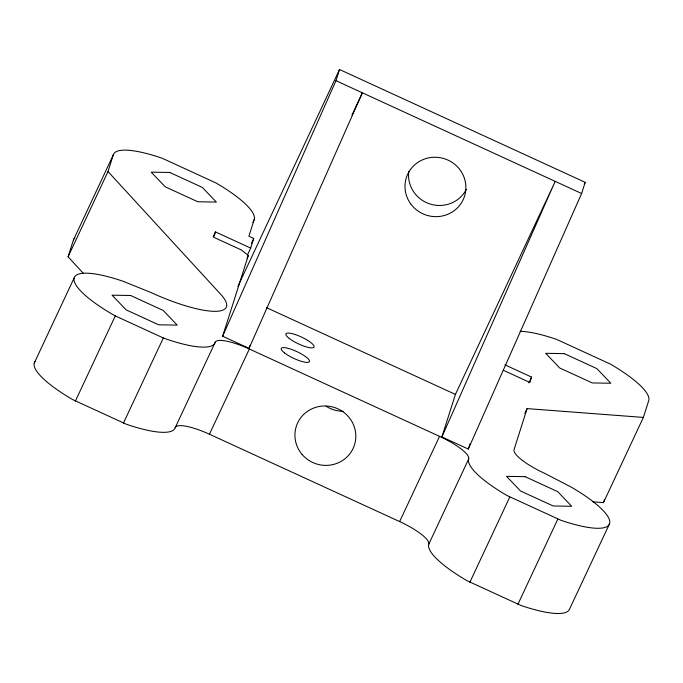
<?xml version="1.0" encoding="UTF-8"?>
<svg xmlns="http://www.w3.org/2000/svg" width="683" height="683" viewBox="0 0 683 683"><rect width="100%" height="100%" fill="white"/><g stroke="black" fill="none" stroke-linecap="round" stroke-linejoin="round"><path stroke-width="1.02" d="M83.172 273.183L68.095 256.757L73.431 239.981L113.344 154.768A77.555 18.629 25.1 0 1 162.093 158.2L216.007 182.967A77.555 18.629 25.1 0 1 254.23 219.465L248.894 236.25L253.734 238.469L250.678 248.091L247.536 254.793M68.095 256.757L108.008 171.544L113.344 154.768M250.678 248.091L215.461 231.913L213.753 237.283L241.193 249.884L248.339 255.433L222.641 336.224L249.056 348.356L362.374 92.82L351.984 114.992M249.056 348.356L250.021 345.325M222.641 336.224L335.959 80.688L339.511 69.504L585.177 182.327L581.626 193.511L468.307 449.055L441.892 436.924L455.416 394.415L555.211 181.379L441.892 436.924M468.307 449.055L469.921 443.993M504.916 364.85L531.57 377.093L529.863 382.463L503.354 370.288M520.113 331.323A77.555 18.629 25.1 0 1 556.568 339.374L610.482 364.133A77.555 18.629 25.1 0 1 648.713 400.639L643.369 417.415L527.088 408.613L514.068 449.559A36.839 8.853 25.1 0 0 544.821 473.421L571.347 487.167A77.555 18.629 25.1 0 1 609.569 523.673L569.656 608.886A77.555 18.629 25.1 0 1 520.907 605.445L466.993 580.687A77.555 18.629 25.1 0 1 428.77 544.18A34.901 8.384 25.1 0 0 399.632 521.573L209.433 434.226A34.901 8.384 25.1 0 0 175.172 427.72A77.555 18.629 25.1 0 1 126.432 424.28L72.518 399.521A77.555 18.629 25.1 0 1 35.636 360.957M592.887 501.826L603.456 502.628L604.395 499.666M34.287 363.014L74.208 277.802A77.555 18.629 25.1 0 1 122.957 281.234L150.345 292.256A77.555 18.629 25.1 0 0 222.863 310.142L224.98 308.904A77.555 18.629 25.1 0 0 220.028 293.57L108.008 171.544M75.369 401.126L115.29 315.905L112.43 314.308A77.555 18.629 25.1 0 1 74.208 277.802M123.41 423.187L163.331 337.965L166.345 339.067A77.555 18.629 25.1 0 0 215.094 342.499A34.901 8.384 25.1 0 1 249.355 349.004L439.545 436.36A34.901 8.384 25.1 0 1 468.683 458.967A77.555 18.629 25.1 0 0 506.914 495.474L560.828 520.233A77.555 18.629 25.1 0 0 609.569 523.673M213.216 236.702L215.461 231.913M252.889 222.342L254.23 219.465M251.498 243.259L253.734 238.469M246.998 258.302L248.339 255.433M237.923 286.365L339.511 69.504M175.172 427.72L215.094 342.499M209.433 434.226L249.355 349.004M399.632 521.573L439.545 436.36M584.281 184.256L585.177 182.327M428.77 544.18L468.683 458.967M528.873 382.839L531.57 377.093M524.843 413.403L527.088 408.613M469.853 582.292L509.766 497.079M517.885 604.353L557.806 519.14M603.456 502.628L643.369 417.415M335.959 80.688L581.626 193.511M266.455 307.632L455.416 394.415M115.29 315.905L163.331 337.965M73.431 239.981A77.555 18.629 25.1 0 1 74.78 237.923M343.097 411.268A30.539 29.625 17.6 0 1 326.09 406.248M466.31 189.37A30.539 29.625 17.6 0 1 430.153 204.038A30.539 29.625 17.6 0 1 408.801 171.356M169.777 172.466L151.208 172.159L165.218 186.8L197.797 201.767L216.366 202.083L202.364 187.432L169.777 172.466M130.641 295.5L112.072 295.193L126.082 309.834L158.661 324.801L177.23 325.117L163.22 310.466L130.641 295.5M564.26 353.632L545.691 353.324L559.701 367.975L592.281 382.932L610.85 383.248L596.84 368.598L564.26 353.632M525.116 476.666L506.547 476.358L520.557 491.009L553.136 505.966L571.705 506.282L557.695 491.632L525.116 476.666M289.233 338.435A15.513 3.722 25.1 0 0 313.318 347.656A15.513 3.722 25.1 0 0 297.455 335.344A15.513 3.722 25.1 0 0 289.233 338.435M284.606 352.974A15.513 3.722 25.1 0 0 308.69 362.195A15.513 3.722 25.1 0 0 292.828 349.884A15.513 3.722 25.1 0 0 284.606 352.974M302.159 454.528A30.539 29.625 17.6 0 0 354.05 446.178A30.539 29.625 17.6 0 0 319.909 406.376A30.539 29.625 17.6 0 0 302.159 454.528M410.679 203.824A30.539 29.625 17.6 0 0 463.176 199.684A30.539 29.625 17.6 0 0 432.459 157.338A30.539 29.625 17.6 0 0 410.679 203.824"/></g></svg>
